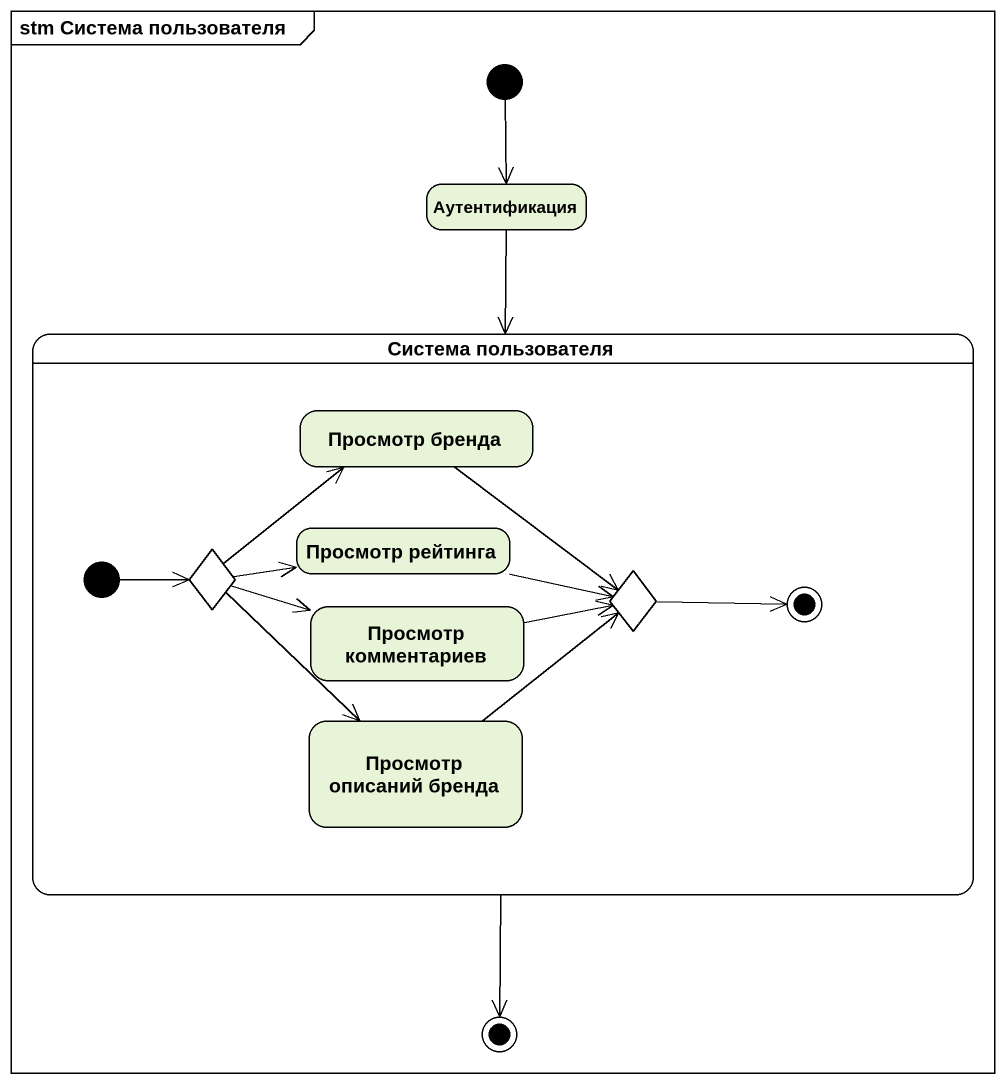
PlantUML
@startuml
mainframe stm Система пользователя
hide empty description
state Аутентификация
state "Система пользователя" as Система_пользователя {
  state "Просмотр бренда" as Просмотр_бренда
  state choice1 <<choice>>
  state "Просмотр рейтинга" as Просмотр_рейтинга
  state "Просмотр комментариев" as Просмотр_комментариев
  state choice2 <<choice>>
  state "Просмотр описаний бренда" as Просмотр_описаний_бренда
  [*] -right-> choice1
  choice2 -right-> [*]
}
[*] --> Аутентификация
Аутентификация --> Система_пользователя
Просмотр_бренда --> choice2
choice1 -up-> Просмотр_бренда
choice1 -right-> Просмотр_рейтинга
choice1 -right-> Просмотр_комментариев
choice1 --> Просмотр_описаний_бренда
Просмотр_рейтинга -right-> choice2
Просмотр_комментариев -right-> choice2
Просмотр_описаний_бренда -up-> choice2
Система_пользователя --> [*]
@enduml
